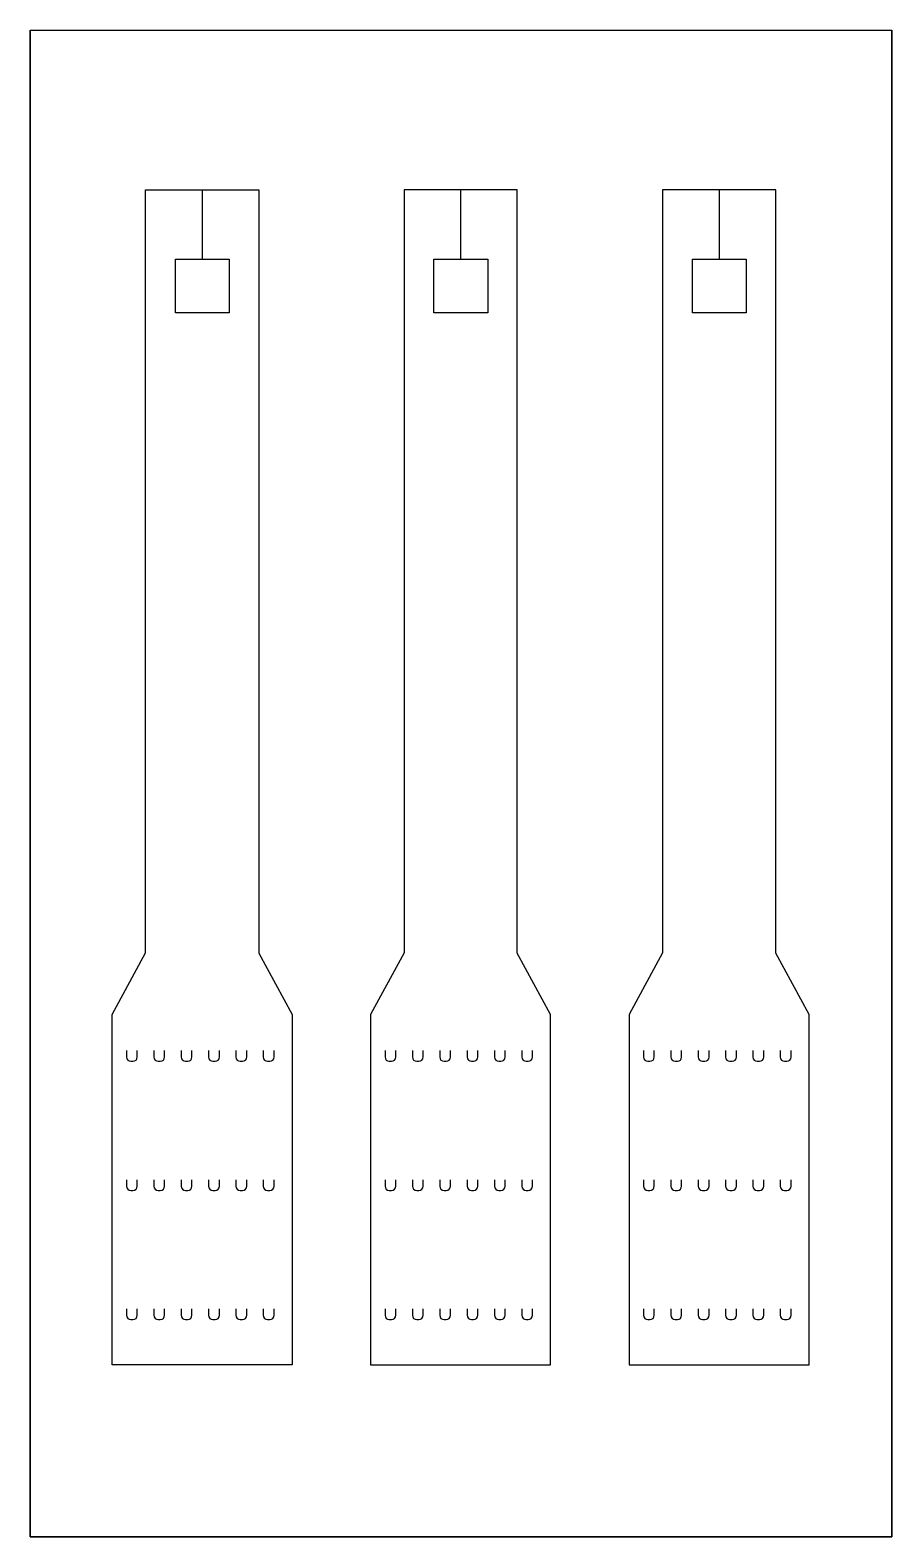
# Model space of a CAD drawing. Header units: inches. Extents: x 7.5 to 47.5, y 10.1 to 80.1.
import ezdxf

# ---------------------------------------------------------------- set-up
doc = ezdxf.new("R2010")
doc.units = ezdxf.units.IN
doc.header["$MEASUREMENT"] = 0
doc.layers.add('Outline', color=32, linetype='Continuous')

msp = doc.modelspace()

# ---------------------------------------------------------------- linework, layer by layer
at = {"layer": 'Outline'}
for p, q in [((7.532, 10.075), (7.532, 80.075)), ((7.532, 80.075), (47.532, 80.075)), ((7.532, 10.075), (7.532, 80.075)), ((7.532, 80.075), (7.532, 10.075)), ((47.532, 80.075), (47.532, 10.075)), ((47.532, 10.075), (47.532, 80.075)), ((47.532, 80.075), (47.532, 10.075)), ((12.89, 72.663), (18.14, 72.663)), ((12.89, 37.205), (12.89, 72.663)), ((15.527, 69.437), (15.527, 72.663)), ((18.14, 72.663), (18.14, 37.194)), ((30.14, 72.663), (24.89, 72.663)), ((24.89, 72.663), (24.89, 37.204)), ((27.527, 69.437), (27.527, 72.663)), ((30.14, 37.194), (30.14, 72.663)), ((42.14, 72.663), (36.89, 72.663)), ((36.89, 72.663), (36.89, 37.204)), ((39.527, 69.437), (39.527, 72.663)), ((42.14, 37.194), (42.14, 72.663)), ((14.277, 66.937), (14.277, 69.437)), ((14.277, 69.437), (16.777, 69.437)), ((16.777, 69.437), (16.777, 66.937)), ((26.277, 66.937), (26.277, 69.437)), ((26.277, 69.437), (28.777, 69.437)), ((28.777, 69.437), (28.777, 66.937)), ((38.277, 66.937), (38.277, 69.437)), ((38.277, 69.437), (40.777, 69.437)), ((40.777, 69.437), (40.777, 66.937)), ((16.777, 66.937), (14.277, 66.937)), ((28.777, 66.937), (26.277, 66.937)), ((40.777, 66.937), (38.277, 66.937)), ((11.333, 34.342), (12.89, 37.205)), ((18.14, 37.194), (19.689, 34.342)), ((24.89, 37.204), (23.333, 34.342)), ((31.689, 34.342), (30.14, 37.194)), ((36.89, 37.204), (35.333, 34.342)), ((43.689, 34.342), (42.14, 37.194)), ((11.332, 18.075), (11.333, 34.342)), ((19.689, 34.342), (19.688, 18.075)), ((23.333, 34.342), (23.332, 18.075)), ((31.688, 18.074), (31.689, 34.342)), ((35.333, 34.342), (35.332, 18.075)), ((43.688, 18.074), (43.689, 34.342)), ((12.005, 32.669), (12.005, 32.369)), ((12.505, 32.369), (12.505, 32.669)), ((13.275, 32.669), (13.275, 32.369)), ((13.775, 32.369), (13.775, 32.669)), ((14.545, 32.669), (14.545, 32.369)), ((15.045, 32.369), (15.045, 32.669)), ((15.815, 32.669), (15.815, 32.369)), ((16.315, 32.369), (16.315, 32.669)), ((17.085, 32.669), (17.085, 32.369)), ((17.585, 32.369), (17.585, 32.669)), ((18.355, 32.669), (18.355, 32.369)), ((18.855, 32.369), (18.855, 32.669)), ((24.005, 32.669), (24.005, 32.369)), ((24.505, 32.369), (24.505, 32.669)), ((25.275, 32.669), (25.275, 32.369)), ((25.775, 32.369), (25.775, 32.669)), ((26.545, 32.669), (26.545, 32.369)), ((27.045, 32.369), (27.045, 32.669)), ((27.815, 32.669), (27.815, 32.369)), ((28.315, 32.369), (28.315, 32.669)), ((29.085, 32.669), (29.085, 32.369)), ((29.585, 32.369), (29.585, 32.669)), ((30.355, 32.669), (30.355, 32.369)), ((30.855, 32.369), (30.855, 32.669)), ((36.005, 32.669), (36.005, 32.369)), ((36.505, 32.369), (36.505, 32.669)), ((37.275, 32.669), (37.275, 32.369)), ((37.775, 32.369), (37.775, 32.669)), ((38.545, 32.669), (38.545, 32.369)), ((39.045, 32.369), (39.045, 32.669)), ((39.815, 32.669), (39.815, 32.369)), ((40.315, 32.369), (40.315, 32.669)), ((41.085, 32.669), (41.085, 32.369)), ((41.585, 32.369), (41.585, 32.669)), ((42.355, 32.669), (42.355, 32.369)), ((42.855, 32.369), (42.855, 32.669)), ((12.205, 32.169), (12.255, 32.169)), ((12.255, 32.169), (12.305, 32.169)), ((13.475, 32.169), (13.525, 32.169)), ((13.525, 32.169), (13.575, 32.169)), ((14.745, 32.169), (14.795, 32.169)), ((14.795, 32.169), (14.845, 32.169)), ((16.015, 32.169), (16.065, 32.169)), ((16.065, 32.169), (16.115, 32.169)), ((17.285, 32.169), (17.335, 32.169)), ((17.335, 32.169), (17.385, 32.169)), ((18.555, 32.169), (18.605, 32.169)), ((18.605, 32.169), (18.655, 32.169)), ((24.205, 32.169), (24.255, 32.169)), ((24.255, 32.169), (24.305, 32.169)), ((25.475, 32.169), (25.525, 32.169)), ((25.525, 32.169), (25.575, 32.169)), ((26.745, 32.169), (26.795, 32.169)), ((26.795, 32.169), (26.845, 32.169)), ((28.015, 32.169), (28.065, 32.169)), ((28.065, 32.169), (28.115, 32.169)), ((29.285, 32.169), (29.335, 32.169)), ((29.335, 32.169), (29.385, 32.169)), ((30.555, 32.169), (30.605, 32.169)), ((30.605, 32.169), (30.655, 32.169)), ((36.205, 32.169), (36.255, 32.169)), ((36.255, 32.169), (36.305, 32.169)), ((37.475, 32.169), (37.525, 32.169)), ((37.525, 32.169), (37.575, 32.169)), ((38.745, 32.169), (38.795, 32.169)), ((38.795, 32.169), (38.845, 32.169)), ((40.015, 32.169), (40.065, 32.169)), ((40.065, 32.169), (40.115, 32.169)), ((41.285, 32.169), (41.335, 32.169)), ((41.335, 32.169), (41.385, 32.169)), ((42.555, 32.169), (42.605, 32.169)), ((42.605, 32.169), (42.655, 32.169)), ((12.005, 26.669), (12.005, 26.369)), ((12.505, 26.369), (12.505, 26.669)), ((13.275, 26.669), (13.275, 26.369)), ((13.775, 26.369), (13.775, 26.669)), ((14.545, 26.669), (14.545, 26.369)), ((15.045, 26.369), (15.045, 26.669)), ((15.815, 26.669), (15.815, 26.369)), ((16.315, 26.369), (16.315, 26.669)), ((17.085, 26.669), (17.085, 26.369)), ((17.585, 26.369), (17.585, 26.669)), ((18.355, 26.669), (18.355, 26.369)), ((18.855, 26.369), (18.855, 26.669)), ((24.005, 26.669), (24.005, 26.369)), ((24.505, 26.369), (24.505, 26.669)), ((25.275, 26.669), (25.275, 26.369)), ((25.775, 26.369), (25.775, 26.669)), ((26.545, 26.669), (26.545, 26.369)), ((27.045, 26.369), (27.045, 26.669)), ((27.815, 26.669), (27.815, 26.369)), ((28.315, 26.369), (28.315, 26.669)), ((29.085, 26.669), (29.085, 26.369)), ((29.585, 26.369), (29.585, 26.669)), ((30.355, 26.669), (30.355, 26.369)), ((30.855, 26.369), (30.855, 26.669)), ((36.005, 26.669), (36.005, 26.369)), ((36.505, 26.369), (36.505, 26.669)), ((37.275, 26.669), (37.275, 26.369)), ((37.775, 26.369), (37.775, 26.669)), ((38.545, 26.669), (38.545, 26.369)), ((39.045, 26.369), (39.045, 26.669)), ((39.815, 26.669), (39.815, 26.369)), ((40.315, 26.369), (40.315, 26.669)), ((41.085, 26.669), (41.085, 26.369)), ((41.585, 26.369), (41.585, 26.669)), ((42.355, 26.669), (42.355, 26.369)), ((42.855, 26.369), (42.855, 26.669)), ((12.205, 26.169), (12.255, 26.169)), ((12.255, 26.169), (12.305, 26.169)), ((13.475, 26.169), (13.525, 26.169)), ((13.525, 26.169), (13.575, 26.169)), ((14.745, 26.169), (14.795, 26.169)), ((14.795, 26.169), (14.845, 26.169)), ((16.015, 26.169), (16.065, 26.169)), ((16.065, 26.169), (16.115, 26.169)), ((17.285, 26.169), (17.335, 26.169)), ((17.335, 26.169), (17.385, 26.169)), ((18.555, 26.169), (18.605, 26.169)), ((18.605, 26.169), (18.655, 26.169)), ((24.205, 26.169), (24.255, 26.169)), ((24.255, 26.169), (24.305, 26.169)), ((25.475, 26.169), (25.525, 26.169)), ((25.525, 26.169), (25.575, 26.169)), ((26.745, 26.169), (26.795, 26.169)), ((26.795, 26.169), (26.845, 26.169)), ((28.015, 26.169), (28.065, 26.169)), ((28.065, 26.169), (28.115, 26.169)), ((29.285, 26.169), (29.335, 26.169)), ((29.335, 26.169), (29.385, 26.169)), ((30.555, 26.169), (30.605, 26.169)), ((30.605, 26.169), (30.655, 26.169)), ((36.205, 26.169), (36.255, 26.169)), ((36.255, 26.169), (36.305, 26.169)), ((37.475, 26.169), (37.525, 26.169)), ((37.525, 26.169), (37.575, 26.169)), ((38.745, 26.169), (38.795, 26.169)), ((38.795, 26.169), (38.845, 26.169)), ((40.015, 26.169), (40.065, 26.169)), ((40.065, 26.169), (40.115, 26.169)), ((41.285, 26.169), (41.335, 26.169)), ((41.335, 26.169), (41.385, 26.169)), ((42.555, 26.169), (42.605, 26.169)), ((42.605, 26.169), (42.655, 26.169)), ((12.005, 20.669), (12.005, 20.369)), ((12.505, 20.369), (12.505, 20.669)), ((13.275, 20.669), (13.275, 20.369)), ((13.775, 20.369), (13.775, 20.669)), ((14.545, 20.669), (14.545, 20.369)), ((15.045, 20.369), (15.045, 20.669)), ((15.815, 20.669), (15.815, 20.369)), ((16.315, 20.369), (16.315, 20.669)), ((17.085, 20.669), (17.085, 20.369)), ((17.585, 20.369), (17.585, 20.669)), ((18.355, 20.669), (18.355, 20.369)), ((18.855, 20.369), (18.855, 20.669)), ((24.005, 20.669), (24.005, 20.369)), ((24.505, 20.369), (24.505, 20.669)), ((25.275, 20.669), (25.275, 20.369)), ((25.775, 20.369), (25.775, 20.669)), ((26.545, 20.669), (26.545, 20.369)), ((27.045, 20.369), (27.045, 20.669)), ((27.815, 20.669), (27.815, 20.369)), ((28.315, 20.369), (28.315, 20.669)), ((29.085, 20.669), (29.085, 20.369)), ((29.585, 20.369), (29.585, 20.669)), ((30.355, 20.669), (30.355, 20.369)), ((30.855, 20.369), (30.855, 20.669)), ((36.005, 20.669), (36.005, 20.369)), ((36.505, 20.369), (36.505, 20.669)), ((37.275, 20.669), (37.275, 20.369)), ((37.775, 20.369), (37.775, 20.669)), ((38.545, 20.669), (38.545, 20.369)), ((39.045, 20.369), (39.045, 20.669)), ((39.815, 20.669), (39.815, 20.369)), ((40.315, 20.369), (40.315, 20.669)), ((41.085, 20.669), (41.085, 20.369)), ((41.585, 20.369), (41.585, 20.669)), ((42.355, 20.669), (42.355, 20.369)), ((42.855, 20.369), (42.855, 20.669)), ((12.205, 20.169), (12.255, 20.169)), ((12.255, 20.169), (12.305, 20.169)), ((13.475, 20.169), (13.525, 20.169)), ((13.525, 20.169), (13.575, 20.169)), ((14.745, 20.169), (14.795, 20.169)), ((14.795, 20.169), (14.845, 20.169)), ((16.015, 20.169), (16.065, 20.169)), ((16.065, 20.169), (16.115, 20.169)), ((17.285, 20.169), (17.335, 20.169)), ((17.335, 20.169), (17.385, 20.169)), ((18.555, 20.169), (18.605, 20.169)), ((18.605, 20.169), (18.655, 20.169)), ((24.205, 20.169), (24.255, 20.169)), ((24.255, 20.169), (24.305, 20.169)), ((25.475, 20.169), (25.525, 20.169)), ((25.525, 20.169), (25.575, 20.169)), ((26.745, 20.169), (26.795, 20.169)), ((26.795, 20.169), (26.845, 20.169)), ((28.015, 20.169), (28.065, 20.169)), ((28.065, 20.169), (28.115, 20.169)), ((29.285, 20.169), (29.335, 20.169)), ((29.335, 20.169), (29.385, 20.169)), ((30.555, 20.169), (30.605, 20.169)), ((30.605, 20.169), (30.655, 20.169)), ((36.205, 20.169), (36.255, 20.169)), ((36.255, 20.169), (36.305, 20.169)), ((37.475, 20.169), (37.525, 20.169)), ((37.525, 20.169), (37.575, 20.169)), ((38.745, 20.169), (38.795, 20.169)), ((38.795, 20.169), (38.845, 20.169)), ((40.015, 20.169), (40.065, 20.169)), ((40.065, 20.169), (40.115, 20.169)), ((41.285, 20.169), (41.335, 20.169)), ((41.335, 20.169), (41.385, 20.169)), ((42.555, 20.169), (42.605, 20.169)), ((42.605, 20.169), (42.655, 20.169)), ((19.688, 18.075), (11.332, 18.075)), ((23.332, 18.075), (31.688, 18.074)), ((35.332, 18.075), (43.688, 18.074)), ((47.532, 10.075), (7.532, 10.075)), ((47.532, 10.075), (7.532, 10.075)), ((7.532, 10.075), (47.532, 10.075))]:
    msp.add_line(p, q, dxfattribs=at)
for centre, start, end in [((12.205, 32.369), 180, 270), ((12.305, 32.369), 270, 0), ((13.475, 32.369), 180, 270), ((13.575, 32.369), 270, 360), ((14.745, 32.369), 180, 270), ((14.845, 32.369), 270, 0), ((16.015, 32.369), 180, 270), ((16.115, 32.369), 270, 0), ((17.285, 32.369), 180, 270), ((17.385, 32.369), 270, 0), ((18.555, 32.369), 180, 270), ((18.655, 32.369), 270, 0), ((24.205, 32.369), 180, 270), ((24.305, 32.369), 270, 0), ((25.475, 32.369), 180, 270), ((25.575, 32.369), 270, 360), ((26.745, 32.369), 180, 270), ((26.845, 32.369), 270, 0), ((28.015, 32.369), 180, 270), ((28.115, 32.369), 270, 0), ((29.285, 32.369), 180, 270), ((29.385, 32.369), 270, 0), ((30.555, 32.369), 180, 270), ((30.655, 32.369), 270, 0), ((36.205, 32.369), 180, 270), ((36.305, 32.369), 270, 0), ((37.475, 32.369), 180, 270), ((37.575, 32.369), 270, 360), ((38.745, 32.369), 180, 270), ((38.845, 32.369), 270, 0), ((40.015, 32.369), 180, 270), ((40.115, 32.369), 270, 0), ((41.285, 32.369), 180, 270), ((41.385, 32.369), 270, 0), ((42.555, 32.369), 180, 270), ((42.655, 32.369), 270, 0), ((12.205, 26.369), 180, 270), ((12.305, 26.369), 270, 0), ((13.475, 26.369), 180, 270), ((13.575, 26.369), 270, 0), ((14.745, 26.369), 180, 270), ((14.845, 26.369), 270, 0), ((16.015, 26.369), 180, 270), ((16.115, 26.369), 270, 0), ((17.285, 26.369), 180, 270), ((17.385, 26.369), 270, 0), ((18.555, 26.369), 180, 270), ((18.655, 26.369), 270, 0), ((24.205, 26.369), 180, 270), ((24.305, 26.369), 270, 0), ((25.475, 26.369), 180, 270), ((25.575, 26.369), 270, 0), ((26.745, 26.369), 180, 270), ((26.845, 26.369), 270, 0), ((28.015, 26.369), 180, 270), ((28.115, 26.369), 270, 0), ((29.285, 26.369), 180, 270), ((29.385, 26.369), 270, 0), ((30.555, 26.369), 180, 270), ((30.655, 26.369), 270, 0), ((36.205, 26.369), 180, 270), ((36.305, 26.369), 270, 0), ((37.475, 26.369), 180, 270), ((37.575, 26.369), 270, 0), ((38.745, 26.369), 180, 270), ((38.845, 26.369), 270, 0), ((40.015, 26.369), 180, 270), ((40.115, 26.369), 270, 0), ((41.285, 26.369), 180, 270), ((41.385, 26.369), 270, 0), ((42.555, 26.369), 180, 270), ((42.655, 26.369), 270, 0), ((12.205, 20.369), 180, 270), ((12.305, 20.369), 270, 0), ((13.475, 20.369), 180, 270), ((13.575, 20.369), 270, 0), ((14.745, 20.369), 180, 270), ((14.845, 20.369), 270, 0), ((16.015, 20.369), 180, 270), ((16.115, 20.369), 270, 0), ((17.285, 20.369), 180, 270), ((17.385, 20.369), 270, 0), ((18.555, 20.369), 180, 270), ((18.655, 20.369), 270, 360), ((24.205, 20.369), 180, 270), ((24.305, 20.369), 270, 0), ((25.475, 20.369), 180, 270), ((25.575, 20.369), 270, 0), ((26.745, 20.369), 180, 270), ((26.845, 20.369), 270, 0), ((28.015, 20.369), 180, 270), ((28.115, 20.369), 270, 0), ((29.285, 20.369), 180, 270), ((29.385, 20.369), 270, 0), ((30.555, 20.369), 180, 270), ((30.655, 20.369), 270, 360), ((36.205, 20.369), 180, 270), ((36.305, 20.369), 270, 0), ((37.475, 20.369), 180, 270), ((37.575, 20.369), 270, 0), ((38.745, 20.369), 180, 270), ((38.845, 20.369), 270, 0), ((40.015, 20.369), 180, 270), ((40.115, 20.369), 270, 0), ((41.285, 20.369), 180, 270), ((41.385, 20.369), 270, 0), ((42.555, 20.369), 180, 270), ((42.655, 20.369), 270, 360)]:
    msp.add_arc(centre, 0.2, start, end, dxfattribs=at)

doc.saveas('drawing.dxf')
